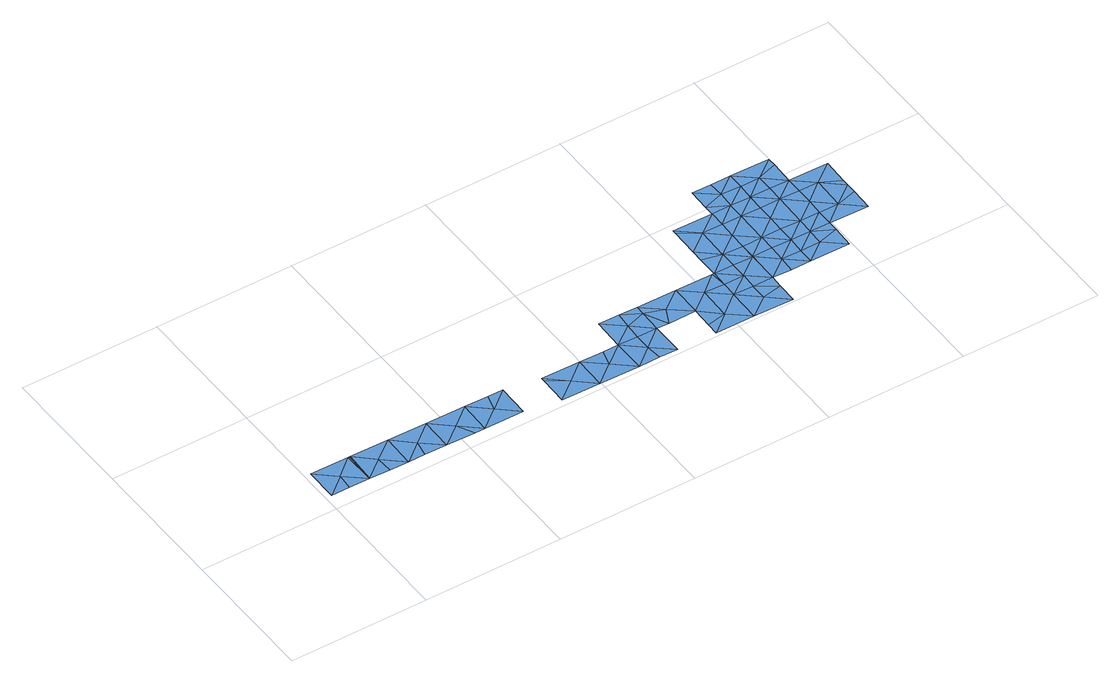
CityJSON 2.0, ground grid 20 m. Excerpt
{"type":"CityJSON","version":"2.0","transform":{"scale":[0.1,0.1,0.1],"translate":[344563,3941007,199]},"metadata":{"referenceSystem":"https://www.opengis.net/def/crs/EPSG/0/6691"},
"CityObjects":{
"waterbody1":{"type":"WaterBody","attributes":{"name":"10","class":"1140","function":"1","WaterBodyRiverFloodingRiskAttribute.description":"5","WaterBodyRiverFloodingRiskAttribute.rankOrg":"1","WaterBodyRiverFloodingRiskAttribute.adminType":"2","WaterBodyRiverFloodingRiskAttribute.scale":"L2"},"geometry":[{"type":"MultiSurface","lod":"1","boundaries":[[[0,1,2]],[[0,3,1]],[[4,3,0]],[[3,4,5]],[[6,3,5]],[[6,1,3]]]}]},
"waterbody2":{"type":"WaterBody","attributes":{"name":"10","class":"1140","function":"1","WaterBodyRiverFloodingRiskAttribute.description":"5","WaterBodyRiverFloodingRiskAttribute.rankOrg":"2","WaterBodyRiverFloodingRiskAttribute.adminType":"2","WaterBodyRiverFloodingRiskAttribute.scale":"L2"},"geometry":[{"type":"MultiSurface","lod":"1","boundaries":[[[7,8,9]],[[10,11,12]],[[13,14,15]],[[15,16,13]],[[2,1,17]],[[18,13,16]],[[12,11,19]],[[20,14,13]],[[1,18,16]],[[1,16,17]],[[17,16,15]],[[14,11,15]],[[19,11,14]],[[19,14,20]],[[19,21,12]],[[21,22,12]],[[22,23,8]],[[22,8,10]],[[10,8,7]],[[23,9,8]],[[22,10,12]]]}]},
"waterbody3":{"type":"WaterBody","attributes":{"name":"10","class":"1140","function":"1","WaterBodyRiverFloodingRiskAttribute.description":"5","WaterBodyRiverFloodingRiskAttribute.rankOrg":"2","WaterBodyRiverFloodingRiskAttribute.adminType":"2","WaterBodyRiverFloodingRiskAttribute.scale":"L2"},"geometry":[{"type":"MultiSurface","lod":"1","boundaries":[[[24,25,26]],[[24,26,27]],[[28,29,30]],[[28,31,29]],[[30,29,25]],[[32,25,29]],[[33,26,32]],[[27,26,33]],[[24,27,34]],[[32,26,25]],[[35,29,31]],[[35,32,29]],[[36,24,34]],[[36,34,37]],[[38,34,27]],[[37,34,38]]]}]},
"waterbody4":{"type":"WaterBody","attributes":{"name":"10","class":"1140","function":"1","WaterBodyRiverFloodingRiskAttribute.description":"5","WaterBodyRiverFloodingRiskAttribute.rankOrg":"1","WaterBodyRiverFloodingRiskAttribute.adminType":"2","WaterBodyRiverFloodingRiskAttribute.scale":"L2"},"geometry":[{"type":"MultiSurface","lod":"1","boundaries":[[[35,31,39]],[[32,35,39]],[[40,32,39]],[[41,42,43]],[[39,42,41]],[[39,31,42]],[[41,40,39]]]}]},
"waterbody5":{"type":"WaterBody","attributes":{"name":"10","class":"1140","function":"1","WaterBodyRiverFloodingRiskAttribute.description":"5","WaterBodyRiverFloodingRiskAttribute.rankOrg":"2","WaterBodyRiverFloodingRiskAttribute.adminType":"2","WaterBodyRiverFloodingRiskAttribute.scale":"L2"},"geometry":[{"type":"MultiSurface","lod":"1","boundaries":[[[44,45,46]],[[44,47,45]],[[44,48,47]],[[49,47,48]],[[50,51,52]],[[53,48,54]],[[54,55,53]],[[56,57,58]],[[45,47,59]],[[55,54,60]],[[50,53,55]],[[59,47,49]],[[57,49,58]],[[48,58,49]],[[53,58,48]],[[53,52,58]],[[52,51,61]],[[58,52,56]],[[52,53,50]],[[61,51,42]],[[51,50,43]],[[43,42,51]],[[42,31,61]]]}]},
"waterbody6":{"type":"WaterBody","attributes":{"name":"10","class":"1140","function":"1","WaterBodyRiverFloodingRiskAttribute.description":"5","WaterBodyRiverFloodingRiskAttribute.rankOrg":"1","WaterBodyRiverFloodingRiskAttribute.adminType":"2","WaterBodyRiverFloodingRiskAttribute.scale":"L2"},"geometry":[{"type":"MultiSurface","lod":"1","boundaries":[[[62,63,64]],[[65,66,63]],[[60,63,62]],[[67,63,60]],[[67,68,63]],[[63,68,65]],[[65,68,69]],[[68,70,69]],[[71,63,66]],[[72,71,66]],[[73,71,74]],[[75,71,73]],[[75,64,71]],[[64,63,71]],[[72,74,71]]]}]},
"waterbody7":{"type":"WaterBody","attributes":{"name":"10","class":"1140","function":"1","WaterBodyRiverFloodingRiskAttribute.description":"5","WaterBodyRiverFloodingRiskAttribute.rankOrg":"3","WaterBodyRiverFloodingRiskAttribute.adminType":"2","WaterBodyRiverFloodingRiskAttribute.scale":"L2"},"geometry":[{"type":"MultiSurface","lod":"1","boundaries":[[[54,76,60]],[[76,54,48]],[[48,44,76]],[[44,46,76]],[[68,76,46]],[[67,76,68]],[[67,60,76]],[[77,70,78]],[[70,46,78]],[[79,78,46]],[[68,46,70]],[[78,80,81]],[[79,80,78]],[[82,78,81]],[[77,78,82]]]}]},
"waterbody8":{"type":"WaterBody","attributes":{"name":"10","class":"1140","function":"1","WaterBodyRiverFloodingRiskAttribute.description":"5","WaterBodyRiverFloodingRiskAttribute.rankOrg":"2","WaterBodyRiverFloodingRiskAttribute.adminType":"2","WaterBodyRiverFloodingRiskAttribute.scale":"L2"},"geometry":[{"type":"MultiSurface","lod":"1","boundaries":[[[69,77,83]],[[84,85,86]],[[84,72,85]],[[72,84,74]],[[87,86,85]],[[66,85,72]],[[69,70,77]],[[88,89,83]],[[87,85,89]],[[85,83,89]],[[85,66,83]],[[66,65,83]],[[65,69,83]],[[77,82,83]],[[83,82,88]]]}]},
"waterbody9":{"type":"WaterBody","attributes":{"name":"10","class":"1140","function":"1","WaterBodyRiverFloodingRiskAttribute.description":"5","WaterBodyRiverFloodingRiskAttribute.rankOrg":"1","WaterBodyRiverFloodingRiskAttribute.adminType":"2","WaterBodyRiverFloodingRiskAttribute.scale":"L2"},"geometry":[{"type":"MultiSurface","lod":"1","boundaries":[[[84,90,91]],[[84,92,90]],[[92,84,86]],[[93,94,90]],[[91,90,94]],[[90,92,95]],[[84,91,74]],[[95,93,90]]]}]},
"waterbody10":{"type":"WaterBody","attributes":{"name":"10","class":"1140","function":"1","WaterBodyRiverFloodingRiskAttribute.description":"5","WaterBodyRiverFloodingRiskAttribute.rankOrg":"2","WaterBodyRiverFloodingRiskAttribute.adminType":"2","WaterBodyRiverFloodingRiskAttribute.scale":"L2"},"geometry":[{"type":"MultiSurface","lod":"1","boundaries":[[[96,97,98]],[[80,96,98]],[[81,80,98]],[[97,99,98]],[[97,100,99]],[[81,99,82]],[[99,81,98]]]}]},
"waterbody11":{"type":"WaterBody","attributes":{"name":"10","class":"1140","function":"1","WaterBodyRiverFloodingRiskAttribute.description":"5","WaterBodyRiverFloodingRiskAttribute.rankOrg":"3","WaterBodyRiverFloodingRiskAttribute.adminType":"2","WaterBodyRiverFloodingRiskAttribute.scale":"L2"},"geometry":[{"type":"MultiSurface","lod":"1","boundaries":[[[101,102,103]],[[102,87,103]],[[86,87,102]],[[104,101,103]],[[105,103,106]],[[103,89,107]],[[89,88,107]],[[87,89,103]],[[105,104,103]],[[106,103,107]],[[82,99,107]],[[88,82,107]],[[99,100,108]],[[99,108,107]],[[106,107,108]]]}]},
"waterbody12":{"type":"WaterBody","attributes":{"name":"10","class":"1140","function":"1","WaterBodyRiverFloodingRiskAttribute.description":"5","WaterBodyRiverFloodingRiskAttribute.rankOrg":"2","WaterBodyRiverFloodingRiskAttribute.adminType":"2","WaterBodyRiverFloodingRiskAttribute.scale":"L2"},"geometry":[{"type":"MultiSurface","lod":"1","boundaries":[[[92,109,95]],[[104,110,109]],[[109,102,101]],[[92,102,109]],[[86,102,92]],[[111,95,109]],[[110,111,109]],[[101,104,109]]]}]},
"waterbody13":{"type":"WaterBody","attributes":{"name":"10","class":"1140","function":"1","WaterBodyRiverFloodingRiskAttribute.description":"5","WaterBodyRiverFloodingRiskAttribute.rankOrg":"2","WaterBodyRiverFloodingRiskAttribute.adminType":"2","WaterBodyRiverFloodingRiskAttribute.scale":"L2"},"geometry":[{"type":"MultiSurface","lod":"1","boundaries":[[[112,113,114]],[[113,104,114]],[[115,116,117]],[[112,114,115]],[[114,106,116]],[[115,114,116]],[[106,114,105]],[[114,104,105]],[[117,116,118]],[[100,118,116]],[[106,108,116]],[[108,100,116]]]}]}
},
"vertices":[
[59,62,17],[60,15,17],[61,62,17],[32,39,17],[4,63,17],[4,16,17],[30,16,17],
[265,58,17],[259,35,17],[287,58,17],[231,59,17],[174,60,17],[202,36,17],[117,14,17],[145,37,17],[118,61,17],[89,38,17],[62,62,17],[90,14,17],[173,13,17],[141,14,17],[215,12,17],[230,12,17],[286,11,17],
[399,9,8],[457,8,8],[428,32,8],[400,56,8],[513,7,8],[485,31,8],[487,8,8],[513,54,8],[457,55,8],[434,55,8],[372,33,8],[485,54,8],[343,10,8],[344,51,8],[344,57,8],
[486,77,8],[458,100,8],[488,100,8],[514,86,8],[514,99,8],
[655,51,8],[683,33,8],[684,51,8],[655,28,8],[627,52,8],[626,5,8],[571,98,8],[542,76,8],[571,53,8],[599,75,8],[627,74,8],[625,97,8],[570,23,8],[570,6,8],[598,29,8],[683,4,8],[628,97,8],[531,53,8],
[628,127,8],[656,120,8],[628,144,8],[685,119,8],[685,143,8],[656,97,8],[684,96,8],[685,97,8],[685,96,8],[657,167,8],[686,166,8],[629,190,8],[686,189,8],[629,186,8],
[656,74,8],[713,96,8],[712,73,8],[711,50,8],[740,50,8],[740,72,8],[741,95,8],
[713,119,8],[714,189,8],[714,166,8],[742,188,8],[742,165,8],[741,119,8],[742,142,8],
[715,212,8],[686,203,8],[743,211,8],[714,234,8],[687,235,8],[743,234,8],
[797,49,8],[798,80,8],[769,72,8],[769,95,8],[798,94,8],
[771,188,8],[743,188,8],[771,165,8],[799,187,8],[799,164,8],[799,141,8],[770,118,8],[798,118,8],
[771,211,8],[800,220,8],[800,233,8],
[855,150,8],[856,186,8],[827,164,8],[855,140,8],[826,117,8],[855,125,8],[854,93,8]
]}
